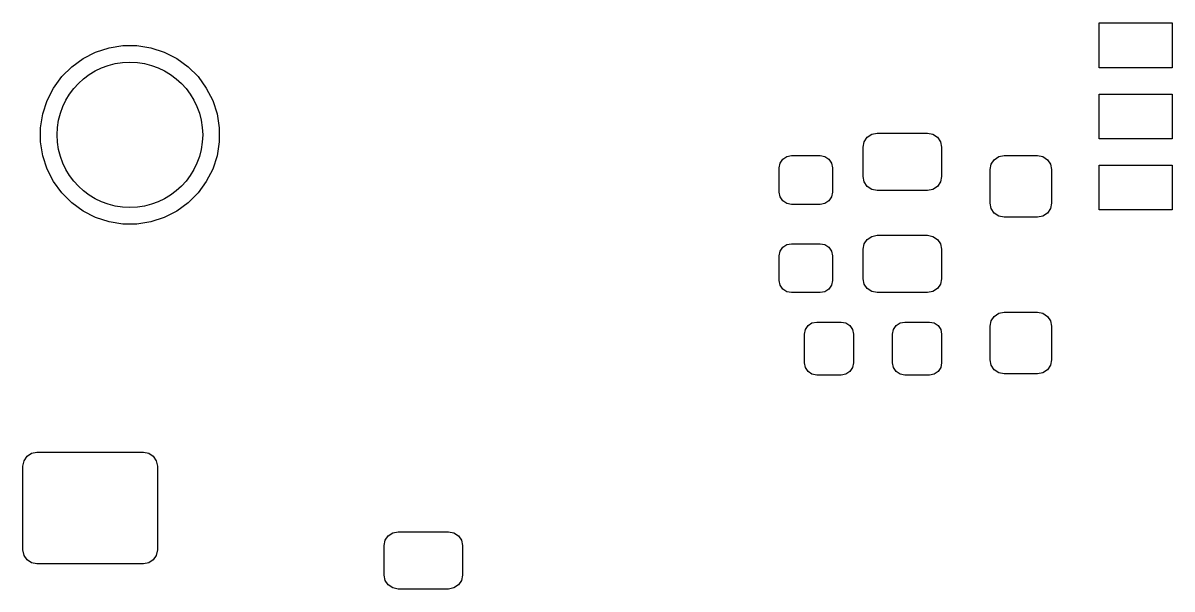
# Model space of a CAD drawing. Header units: inches. Extents: x 0.71 to 7.54, y -5.09 to -0.82.
# Drawn here: x 2.592 to 3.4, y -1.879 to -1.48 of the extents above; entities that cross this region are included whole.
import ezdxf

# ---------------------------------------------------------------- set-up
doc = ezdxf.new("R2010")
doc.units = ezdxf.units.IN
doc.header["$MEASUREMENT"] = 0
doc.layers.add('BLACK', color=250, linetype='CONTINUOUS')

msp = doc.modelspace()

# ---------------------------------------------------------------- linework, layer by layer
at = {"layer": 'BLACK', "linetype": 'CONTINUOUS'}
for p, q in [((3.34888, -1.51187), (3.34888, -1.48037)), ((3.34888, -1.48037), (3.40006, -1.48037)), ((3.40006, -1.48037), (3.40006, -1.51187)), ((2.63441, -1.50535), (2.64322, -1.50086)), ((2.64322, -1.50086), (2.65262, -1.4978)), ((2.65262, -1.4978), (2.66238, -1.49626)), ((2.66238, -1.49626), (2.67227, -1.49626)), ((2.67227, -1.49626), (2.68203, -1.4978)), ((2.68203, -1.4978), (2.69143, -1.50086)), ((2.69143, -1.50086), (2.70024, -1.50535)), ((2.62641, -1.51116), (2.63441, -1.50535)), ((2.70024, -1.50535), (2.70823, -1.51116)), ((2.61361, -1.52614), (2.61942, -1.51814)), ((2.61942, -1.51814), (2.62641, -1.51116)), ((2.70823, -1.51116), (2.71522, -1.51814)), ((2.71522, -1.51814), (2.72103, -1.52614)), ((3.40006, -1.51187), (3.34888, -1.51187)), ((2.60913, -1.53495), (2.61361, -1.52614)), ((2.72103, -1.52614), (2.72552, -1.53495)), ((2.60607, -1.54435), (2.60913, -1.53495)), ((2.72552, -1.53495), (2.72857, -1.54435)), ((3.34888, -1.56187), (3.34888, -1.53037)), ((3.34888, -1.53037), (3.40006, -1.53037)), ((3.40006, -1.53037), (3.40006, -1.56187)), ((2.60452, -1.55411), (2.60607, -1.54435)), ((2.72857, -1.54435), (2.73012, -1.55411)), ((2.60452, -1.564), (2.60452, -1.55411)), ((2.73012, -1.55411), (2.73012, -1.564)), ((3.18582, -1.56081), (3.18901, -1.55868)), ((3.18901, -1.55868), (3.19278, -1.55793)), ((3.19278, -1.55793), (3.22821, -1.55793)), ((3.22821, -1.55793), (3.23198, -1.55868)), ((3.23198, -1.55868), (3.23517, -1.56081)), ((2.60607, -1.57376), (2.60452, -1.564)), ((2.73012, -1.564), (2.72857, -1.57376)), ((3.18294, -1.56777), (3.18369, -1.56401)), ((3.18369, -1.56401), (3.18582, -1.56081)), ((3.23517, -1.56081), (3.23731, -1.56401)), ((3.23731, -1.56401), (3.23806, -1.56777)), ((3.40006, -1.56187), (3.34888, -1.56187)), ((2.60913, -1.58316), (2.60607, -1.57376)), ((2.72857, -1.57376), (2.72552, -1.58316)), ((3.1264, -1.5762), (3.1292, -1.57433)), ((3.1292, -1.57433), (3.13249, -1.57368)), ((3.13249, -1.57368), (3.15267, -1.57368)), ((3.15267, -1.57368), (3.15597, -1.57433)), ((3.15597, -1.57433), (3.15876, -1.5762)), ((3.18294, -1.58844), (3.18294, -1.56777)), ((3.23806, -1.56777), (3.23806, -1.58844)), ((3.27499, -1.57656), (3.27819, -1.57443)), ((3.27819, -1.57443), (3.28195, -1.57368)), ((3.28195, -1.57368), (3.30557, -1.57368)), ((3.30557, -1.57368), (3.30934, -1.57443)), ((3.30934, -1.57443), (3.31253, -1.57656)), ((2.61361, -1.59197), (2.60913, -1.58316)), ((2.72552, -1.58316), (2.72103, -1.59197)), ((3.12388, -1.58229), (3.12454, -1.57899)), ((3.12388, -1.59951), (3.12388, -1.58229)), ((3.12454, -1.57899), (3.1264, -1.5762)), ((3.15876, -1.5762), (3.16063, -1.57899)), ((3.16063, -1.57899), (3.16128, -1.58229)), ((3.16128, -1.58229), (3.16128, -1.59951)), ((3.27211, -1.58352), (3.27286, -1.57975)), ((3.27211, -1.60714), (3.27211, -1.58352)), ((3.27286, -1.57975), (3.27499, -1.57656)), ((3.31253, -1.57656), (3.31467, -1.57975)), ((3.31467, -1.57975), (3.31542, -1.58352)), ((3.31542, -1.58352), (3.31542, -1.60714)), ((3.34888, -1.61187), (3.34888, -1.58037)), ((3.34888, -1.58037), (3.40006, -1.58037)), ((3.40006, -1.58037), (3.40006, -1.61187)), ((3.18369, -1.59221), (3.18294, -1.58844)), ((3.23806, -1.58844), (3.23731, -1.59221)), ((2.61942, -1.59997), (2.61361, -1.59197)), ((2.72103, -1.59197), (2.71522, -1.59997)), ((3.12454, -1.60281), (3.12388, -1.59951)), ((3.16128, -1.59951), (3.16063, -1.60281)), ((3.18582, -1.5954), (3.18369, -1.59221)), ((3.18901, -1.59753), (3.18582, -1.5954)), ((3.19278, -1.59828), (3.18901, -1.59753)), ((3.22821, -1.59828), (3.19278, -1.59828)), ((3.23198, -1.59753), (3.22821, -1.59828)), ((3.23517, -1.5954), (3.23198, -1.59753)), ((3.23731, -1.59221), (3.23517, -1.5954)), ((2.62641, -1.60695), (2.61942, -1.59997)), ((2.63441, -1.61276), (2.62641, -1.60695)), ((2.70823, -1.60695), (2.70024, -1.61276)), ((2.71522, -1.59997), (2.70823, -1.60695)), ((3.1264, -1.6056), (3.12454, -1.60281)), ((3.1292, -1.60747), (3.1264, -1.6056)), ((3.13249, -1.60813), (3.1292, -1.60747)), ((3.15597, -1.60747), (3.15267, -1.60813)), ((3.15876, -1.6056), (3.15597, -1.60747)), ((3.16063, -1.60281), (3.15876, -1.6056)), ((3.27286, -1.61091), (3.27211, -1.60714)), ((3.31542, -1.60714), (3.31467, -1.61091)), ((2.64322, -1.61725), (2.63441, -1.61276)), ((2.70024, -1.61276), (2.69143, -1.61725)), ((3.15267, -1.60813), (3.13249, -1.60813)), ((3.27499, -1.6141), (3.27286, -1.61091)), ((3.27819, -1.61624), (3.27499, -1.6141)), ((3.31253, -1.6141), (3.30934, -1.61624)), ((3.31467, -1.61091), (3.31253, -1.6141)), ((3.40006, -1.61187), (3.34888, -1.61187)), ((2.65262, -1.62031), (2.64322, -1.61725)), ((2.66238, -1.62185), (2.65262, -1.62031)), ((2.67227, -1.62185), (2.66238, -1.62185)), ((2.68203, -1.62031), (2.67227, -1.62185)), ((2.69143, -1.61725), (2.68203, -1.62031)), ((3.28195, -1.61698), (3.27819, -1.61624)), ((3.30557, -1.61698), (3.28195, -1.61698)), ((3.30934, -1.61624), (3.30557, -1.61698)), ((3.18582, -1.63266), (3.18901, -1.63053)), ((3.18901, -1.63053), (3.19278, -1.62978)), ((3.19278, -1.62978), (3.22821, -1.62978)), ((3.22821, -1.62978), (3.23198, -1.63053)), ((3.23198, -1.63053), (3.23517, -1.63266)), ((3.12454, -1.641), (3.1264, -1.63821)), ((3.1264, -1.63821), (3.1292, -1.63634)), ((3.1292, -1.63634), (3.13249, -1.63569)), ((3.13249, -1.63569), (3.15267, -1.63569)), ((3.15267, -1.63569), (3.15597, -1.63634)), ((3.15597, -1.63634), (3.15876, -1.63821)), ((3.15876, -1.63821), (3.16063, -1.641)), ((3.18294, -1.63962), (3.18369, -1.63586)), ((3.18294, -1.66029), (3.18294, -1.63962)), ((3.18369, -1.63586), (3.18582, -1.63266)), ((3.23517, -1.63266), (3.23731, -1.63586)), ((3.23731, -1.63586), (3.23806, -1.63962)), ((3.23806, -1.63962), (3.23806, -1.66029)), ((3.12388, -1.6443), (3.12454, -1.641)), ((3.12388, -1.66152), (3.12388, -1.6443)), ((3.16063, -1.641), (3.16128, -1.6443)), ((3.16128, -1.6443), (3.16128, -1.66152)), ((3.12454, -1.66482), (3.12388, -1.66152)), ((3.16128, -1.66152), (3.16063, -1.66482)), ((3.18369, -1.66406), (3.18294, -1.66029)), ((3.18582, -1.66725), (3.18369, -1.66406)), ((3.23731, -1.66406), (3.23517, -1.66725)), ((3.23806, -1.66029), (3.23731, -1.66406)), ((3.1264, -1.66761), (3.12454, -1.66482)), ((3.1292, -1.66948), (3.1264, -1.66761)), ((3.13249, -1.67013), (3.1292, -1.66948)), ((3.15267, -1.67013), (3.13249, -1.67013)), ((3.15597, -1.66948), (3.15267, -1.67013)), ((3.15876, -1.66761), (3.15597, -1.66948)), ((3.16063, -1.66482), (3.15876, -1.66761)), ((3.18901, -1.66938), (3.18582, -1.66725)), ((3.19278, -1.67013), (3.18901, -1.66938)), ((3.22821, -1.67013), (3.19278, -1.67013)), ((3.23198, -1.66938), (3.22821, -1.67013)), ((3.23517, -1.66725), (3.23198, -1.66938)), ((3.27286, -1.68999), (3.27499, -1.6868)), ((3.27499, -1.6868), (3.27819, -1.68466)), ((3.27819, -1.68466), (3.28195, -1.68391)), ((3.28195, -1.68391), (3.30557, -1.68391)), ((3.30557, -1.68391), (3.30934, -1.68466)), ((3.30934, -1.68466), (3.31253, -1.6868)), ((3.31253, -1.6868), (3.31467, -1.68999)), ((3.1416, -1.69942), (3.14225, -1.69612)), ((3.14225, -1.69612), (3.14412, -1.69333)), ((3.14412, -1.69333), (3.14691, -1.69146)), ((3.14691, -1.69146), (3.15021, -1.6908)), ((3.15021, -1.6908), (3.16744, -1.6908)), ((3.16744, -1.6908), (3.17073, -1.69146)), ((3.17073, -1.69146), (3.17352, -1.69333)), ((3.17352, -1.69333), (3.17539, -1.69612)), ((3.17539, -1.69612), (3.17605, -1.69942)), ((3.20361, -1.69942), (3.20426, -1.69612)), ((3.20426, -1.69612), (3.20613, -1.69333)), ((3.20613, -1.69333), (3.20892, -1.69146)), ((3.20892, -1.69146), (3.21222, -1.6908)), ((3.21222, -1.6908), (3.22944, -1.6908)), ((3.22944, -1.6908), (3.23274, -1.69146)), ((3.23274, -1.69146), (3.23553, -1.69333)), ((3.23553, -1.69333), (3.2374, -1.69612)), ((3.2374, -1.69612), (3.23806, -1.69942)), ((3.27211, -1.69376), (3.27286, -1.68999)), ((3.27211, -1.71738), (3.27211, -1.69376)), ((3.31467, -1.68999), (3.31542, -1.69376)), ((3.31542, -1.69376), (3.31542, -1.71738)), ((3.1416, -1.71959), (3.1416, -1.69942)), ((3.17605, -1.69942), (3.17605, -1.71959)), ((3.20361, -1.71959), (3.20361, -1.69942)), ((3.23806, -1.69942), (3.23806, -1.71959)), ((3.14225, -1.72289), (3.1416, -1.71959)), ((3.17605, -1.71959), (3.17539, -1.72289)), ((3.20426, -1.72289), (3.20361, -1.71959)), ((3.23806, -1.71959), (3.2374, -1.72289)), ((3.27286, -1.72114), (3.27211, -1.71738)), ((3.31542, -1.71738), (3.31467, -1.72114)), ((3.14412, -1.72568), (3.14225, -1.72289)), ((3.14691, -1.72755), (3.14412, -1.72568)), ((3.15021, -1.7282), (3.14691, -1.72755)), ((3.16744, -1.7282), (3.15021, -1.7282)), ((3.17073, -1.72755), (3.16744, -1.7282)), ((3.17352, -1.72568), (3.17073, -1.72755)), ((3.17539, -1.72289), (3.17352, -1.72568)), ((3.20613, -1.72568), (3.20426, -1.72289)), ((3.20892, -1.72755), (3.20613, -1.72568)), ((3.21222, -1.7282), (3.20892, -1.72755)), ((3.22944, -1.7282), (3.21222, -1.7282)), ((3.23274, -1.72755), (3.22944, -1.7282)), ((3.23553, -1.72568), (3.23274, -1.72755)), ((3.2374, -1.72289), (3.23553, -1.72568)), ((3.27499, -1.72434), (3.27286, -1.72114)), ((3.27819, -1.72647), (3.27499, -1.72434)), ((3.28195, -1.72722), (3.27819, -1.72647)), ((3.30557, -1.72722), (3.28195, -1.72722)), ((3.30934, -1.72647), (3.30557, -1.72722)), ((3.31253, -1.72434), (3.30934, -1.72647)), ((3.31467, -1.72114), (3.31253, -1.72434)), ((2.59288, -1.78836), (2.59501, -1.78517)), ((2.59501, -1.78517), (2.5982, -1.78303)), ((2.5982, -1.78303), (2.60197, -1.78228)), ((2.60197, -1.78228), (2.67677, -1.78228)), ((2.67677, -1.78228), (2.68054, -1.78303)), ((2.68054, -1.78303), (2.68373, -1.78517)), ((2.68373, -1.78517), (2.68586, -1.78836)), ((2.59213, -1.79213), (2.59288, -1.78836)), ((2.59213, -1.85118), (2.59213, -1.79213)), ((2.68586, -1.78836), (2.68661, -1.79213)), ((2.68661, -1.79213), (2.68661, -1.85118)), ((2.84685, -1.84438), (2.84899, -1.84118)), ((2.84899, -1.84118), (2.85218, -1.83905)), ((2.85218, -1.83905), (2.85594, -1.8383)), ((2.85594, -1.8383), (2.89138, -1.8383)), ((2.89138, -1.8383), (2.89514, -1.83905)), ((2.89514, -1.83905), (2.89834, -1.84118)), ((2.89834, -1.84118), (2.90047, -1.84438)), ((2.8461, -1.84814), (2.84685, -1.84438)), ((2.8461, -1.86881), (2.8461, -1.84814)), ((2.90047, -1.84438), (2.90122, -1.84814)), ((2.90122, -1.84814), (2.90122, -1.86881)), ((2.59288, -1.85495), (2.59213, -1.85118)), ((2.59501, -1.85814), (2.59288, -1.85495)), ((2.5982, -1.86027), (2.59501, -1.85814)), ((2.68373, -1.85814), (2.68054, -1.86027)), ((2.68586, -1.85495), (2.68373, -1.85814)), ((2.68661, -1.85118), (2.68586, -1.85495)), ((2.60197, -1.86102), (2.5982, -1.86027)), ((2.67677, -1.86102), (2.60197, -1.86102)), ((2.68054, -1.86027), (2.67677, -1.86102)), ((2.84685, -1.87258), (2.8461, -1.86881)), ((2.84899, -1.87577), (2.84685, -1.87258)), ((2.90047, -1.87258), (2.89834, -1.87577)), ((2.90122, -1.86881), (2.90047, -1.87258)), ((2.85218, -1.8779), (2.84899, -1.87577)), ((2.85594, -1.87865), (2.85218, -1.8779)), ((2.89138, -1.87865), (2.85594, -1.87865)), ((2.89514, -1.8779), (2.89138, -1.87865)), ((2.89834, -1.87577), (2.89514, -1.8779))]:
    msp.add_line(p, q, dxfattribs=at)
at = {"layer": 'BLACK'}
msp.add_circle((2.66732, -1.55906), 0.05118, dxfattribs=at)
at = {"layer": 'WHITE'}
msp.add_circle((2.66732, -1.55906), 0.05118, dxfattribs=at)

doc.saveas('drawing.dxf')
